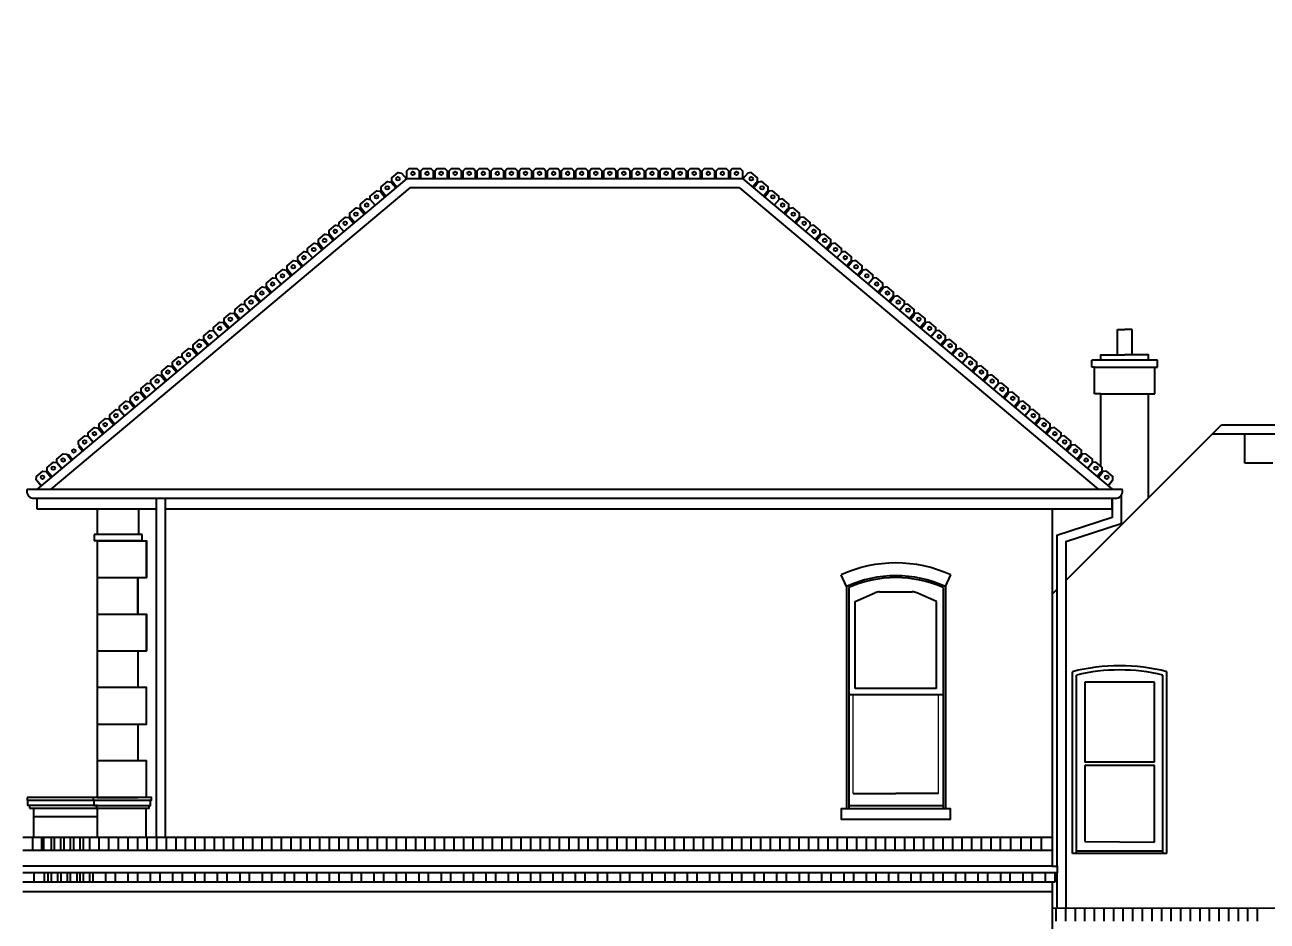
# Model space of a CAD drawing. Header units: millimetres. Extents: x -5841 to 140562, y 1006 to 102310.
# Drawn here: x 14828 to 24546, y 23266 to 30273 of the extents above; entities that cross this region are included whole.
import ezdxf

# ---------------------------------------------------------------- set-up
doc = ezdxf.new("R2010")
doc.units = ezdxf.units.MM
doc.header["$LTSCALE"] = 10
doc.layers.add('CONCEPT HOUSE', color=7, linetype='Continuous')
doc.layers.add('PDF17_0', color=7, linetype='Continuous')
doc.styles.add('1-20', font='romans.shx', dxfattribs={"width": 0.8, "height": 35})
doc.styles.get("Standard").update_dxf_attribs({"font": 'arial.ttf'})
doc.dimstyles.new('1-20', dxfattribs={"dimtxt": 35, "dimasz": 40, "dimexe": 40, "dimexo": 40, "dimgap": 40, "dimtad": 1, "dimdec": 0, "dimzin": 0, "dimdsep": 46, "dimtxsty": '1-20', "dimblk": 'OBLIQUE', "dimcen": 40, "dimdle": 40, "dimclrd": 251, "dimclre": 251, "dimclrt": 251, "dimadec": 0, "dimazin": 0, "dimtfac": 1, "dimtdec": 0, "dimtix": 1, "dimtmove": 1, "dimatfit": 3, "dimfxl": 1, "dimtolj": 1, "dimtzin": 0, "dimlwd": 25, "dimarcsym": 0})
doc.dimstyles.get("Standard").update_dxf_attribs({"dimtxt": 0.18, "dimasz": 0.18, "dimexe": 0.18, "dimexo": 0.0625, "dimgap": 0.09, "dimtad": 0, "dimtih": 1, "dimtoh": 1, "dimdec": 4, "dimzin": 0, "dimdsep": 46, "dimtxsty": 'Standard', "dimcen": 0.09, "dimadec": 0, "dimazin": 0, "dimtfac": 1, "dimtdec": 4, "dimtofl": 0, "dimtmove": 0, "dimatfit": 3, "dimfxl": 1, "dimtolj": 1, "dimtzin": 0, "dimarcsym": 0})

# ---------------------------------------------------------------- blocks, each defined once
blk = doc.blocks.new('*D')
at = {"color": 0}
for p, q in [((14813.8, 14384.4), (14813.8, 14508.2)), ((14813.8, 14508), (15071.8, 14508)), ((15073, 14508), (15331, 14508)), ((15331, 14384.4), (15331, 14508.2))]:
    blk.add_line(p, q, dxfattribs=at)
for points in [[(14813.8, 14508), (14814, 14508), (14814, 14508)], [(15331, 14508), (15330.8, 14508), (15330.8, 14508)]]:
    blk.add_solid(points, dxfattribs=at)
at = {"layer": 'CONCEPT HOUSE', "color": 0}
for p, q in [((62787.2, 65689.7), (62787.2, 58835.1)), ((63893.6, 65649.7), (62747.2, 65649.7)), ((62773.1, 65663.8), (62801.4, 65635.5)), ((62787.2, 62262.4), (62670.6, 62535.3)), ((62773.1, 58889.2), (62801.4, 58861)), ((63893.6, 58875.1), (62747.2, 58875.1)), ((11738.8, 15660), (12011.7, 15776.6)), ((14453.8, 15660), (9023.8, 15660)), ((9049.6, 15645.8), (9077.9, 15674.1)), ((9063.8, 15243.5), (9063.8, 15700)), ((14399.6, 15645.8), (14427.9, 15674.1)), ((14413.8, 15243.5), (14413.8, 15700)), ((7253.9, 14134.3), (6767.7, 14134.3)), ((6793.6, 14148.5), (6821.8, 14120.2)), ((6807.7, 14174.3), (6807.7, 8989.3)), ((6807.7, 11581.8), (6691.1, 11854.8)), ((18838.8, 9698.7), (19111.7, 9815.4)), ((15163.8, 9419.3), (15163.8, 9738.7)), ((22513.8, 9338.9), (22513.8, 9738.7)), ((15123.8, 9698.7), (22553.8, 9698.7)), ((15149.6, 9684.6), (15177.9, 9712.9)), ((22499.6, 9684.6), (22527.9, 9712.9)), ((6793.6, 9043.5), (6821.8, 9015.2)), ((7253.9, 9029.3), (6767.7, 9029.3)), ((9463.8, 7725.3), (9463.8, 6739)), ((22863.8, 7725.3), (22863.8, 6739)), ((16163.8, 6779), (16494.9, 6895.6)), ((9423.8, 6779), (22903.8, 6779)), ((9449.6, 6764.8), (9477.9, 6793.1)), ((22849.6, 6764.8), (22877.9, 6793.1))]:
    blk.add_line(p, q, dxfattribs=at)
at = {"color": 0, "insert": (15072.4, 14508), "char_height": 0.18, "attachment_point": 5}
blk.add_mtext('517.2008', dxfattribs=at)
at = {"layer": 'CONCEPT HOUSE', "color": 0, "char_height": 150, "attachment_point": 5, "rotation": 90}
for s, insert in [('6775', (62670.6, 62262.4)), ('5105', (6691.1, 11581.8))]:
    blk.add_mtext(s, dxfattribs=dict(at, insert=insert))
at = {"layer": 'CONCEPT HOUSE', "color": 0, "char_height": 150, "attachment_point": 5}
for s, insert in [('5350', (11738.8, 15776.6)), ('7350', (18838.8, 9815.4)), ('13400', (16163.8, 6895.6))]:
    blk.add_mtext(s, dxfattribs=dict(at, insert=insert))
blk = doc.blocks.new('_Oblique')
at = {"color": 0}
blk.add_line((-0.35, -0.35), (0.35, 0.35), dxfattribs=at)

msp = doc.modelspace()

# ---------------------------------------------------------------- linework, layer by layer
at = {"color": 140, "ltscale": 10, "transparency": 33554559}
for points in [[(17737.0104, 29004.48693), (17698.37765, 29050.39456), (17698.88979, 29076.96499), (17748.62305, 29118.81714), (17774.89036, 29114.78248), (17813.52311, 29068.87485)], [(17914.25709, 29068.87485), (17914.25709, 29128.87485), (17896.75709, 29148.87485), (17831.75709, 29148.87485), (17814.25709, 29128.87485), (17814.25709, 29068.87485)], [(17924.25709, 29068.87485), (17924.25709, 29113.87485), (17914.25709, 29113.87485), (17914.25709, 29068.87485)], [(18024.25709, 29068.87485), (18024.25709, 29128.87485), (18006.75709, 29148.87485), (17941.75709, 29148.87485), (17924.25709, 29128.87485), (17924.25709, 29068.87485)], [(18034.25709, 29068.87485), (18034.25709, 29113.87485), (18024.25709, 29113.87485), (18024.25709, 29068.87485)], [(18134.25709, 29068.87485), (18134.25709, 29128.87485), (18116.75709, 29148.87485), (18051.75709, 29148.87485), (18034.25709, 29128.87485), (18034.25709, 29068.87485)], [(18144.25709, 29068.87485), (18144.25709, 29113.87485), (18134.25709, 29113.87485), (18134.25709, 29068.87485)], [(18244.25709, 29068.87485), (18244.25709, 29128.87485), (18226.75709, 29148.87485), (18161.75709, 29148.87485), (18144.25709, 29128.87485), (18144.25709, 29068.87485)], [(18254.25709, 29068.87485), (18254.25709, 29113.87485), (18244.25709, 29113.87485), (18244.25709, 29068.87485)], [(18354.25709, 29068.87485), (18354.25709, 29128.87485), (18336.75709, 29148.87485), (18271.75709, 29148.87485), (18254.25709, 29128.87485), (18254.25709, 29068.87485)], [(18364.25709, 29068.87485), (18364.25709, 29113.87485), (18354.25709, 29113.87485), (18354.25709, 29068.87485)], [(18464.25709, 29068.87485), (18464.25709, 29128.87485), (18446.75709, 29148.87485), (18381.75709, 29148.87485), (18364.25709, 29128.87485), (18364.25709, 29068.87485)], [(18474.25709, 29068.87485), (18474.25709, 29113.87485), (18464.25709, 29113.87485), (18464.25709, 29068.87485)], [(18574.25709, 29068.87485), (18574.25709, 29128.87485), (18556.75709, 29148.87485), (18491.75709, 29148.87485), (18474.25709, 29128.87485), (18474.25709, 29068.87485)], [(18584.25709, 29068.87485), (18584.25709, 29113.87485), (18574.25709, 29113.87485), (18574.25709, 29068.87485)], [(18684.25709, 29068.87485), (18684.25709, 29128.87485), (18666.75709, 29148.87485), (18601.75709, 29148.87485), (18584.25709, 29128.87485), (18584.25709, 29068.87485)], [(18694.25709, 29068.87485), (18694.25709, 29113.87485), (18684.25709, 29113.87485), (18684.25709, 29068.87485)], [(18794.25709, 29068.87485), (18794.25709, 29128.87485), (18776.75709, 29148.87485), (18711.75709, 29148.87485), (18694.25709, 29128.87485), (18694.25709, 29068.87485)], [(18804.25709, 29068.87485), (18804.25709, 29113.87485), (18794.25709, 29113.87485), (18794.25709, 29068.87485)], [(18904.25709, 29068.87485), (18904.25709, 29128.87485), (18886.75709, 29148.87485), (18821.75709, 29148.87485), (18804.25709, 29128.87485), (18804.25709, 29068.87485)], [(18914.25709, 29068.87485), (18914.25709, 29113.87485), (18904.25709, 29113.87485), (18904.25709, 29068.87485)], [(19014.25709, 29068.87485), (19014.25709, 29128.87485), (18996.75709, 29148.87485), (18931.75709, 29148.87485), (18914.25709, 29128.87485), (18914.25709, 29068.87485)], [(19024.25709, 29068.87485), (19024.25709, 29113.87485), (19014.25709, 29113.87485), (19014.25709, 29068.87485)], [(19124.25709, 29068.87485), (19124.25709, 29128.87485), (19106.75709, 29148.87485), (19041.75709, 29148.87485), (19024.25709, 29128.87485), (19024.25709, 29068.87485)], [(19134.25709, 29068.87485), (19134.25709, 29113.87485), (19124.25709, 29113.87485), (19124.25709, 29068.87485)], [(19234.25709, 29068.87485), (19234.25709, 29128.87485), (19216.75709, 29148.87485), (19151.75709, 29148.87485), (19134.25709, 29128.87485), (19134.25709, 29068.87485)], [(19244.25709, 29068.87485), (19244.25709, 29113.87485), (19234.25709, 29113.87485), (19234.25709, 29068.87485)], [(19344.25709, 29068.87485), (19344.25709, 29128.87485), (19326.75709, 29148.87485), (19261.75709, 29148.87485), (19244.25709, 29128.87485), (19244.25709, 29068.87485)], [(19354.25709, 29068.87485), (19354.25709, 29113.87485), (19344.25709, 29113.87485), (19344.25709, 29068.87485)], [(19454.25709, 29068.87485), (19454.25709, 29128.87485), (19436.75709, 29148.87485), (19371.75709, 29148.87485), (19354.25709, 29128.87485), (19354.25709, 29068.87485)], [(19464.25709, 29068.87485), (19464.25709, 29113.87485), (19454.25709, 29113.87485), (19454.25709, 29068.87485)], [(19564.25709, 29068.87485), (19564.25709, 29128.87485), (19546.75709, 29148.87485), (19481.75709, 29148.87485), (19464.25709, 29128.87485), (19464.25709, 29068.87485)], [(19574.25709, 29068.87485), (19574.25709, 29113.87485), (19564.25709, 29113.87485), (19564.25709, 29068.87485)], [(19674.25709, 29068.87485), (19674.25709, 29128.87485), (19656.75709, 29148.87485), (19591.75709, 29148.87485), (19574.25709, 29128.87485), (19574.25709, 29068.87485)], [(19684.25709, 29068.87485), (19684.25709, 29113.87485), (19674.25709, 29113.87485), (19674.25709, 29068.87485)], [(19784.25709, 29068.87485), (19784.25709, 29128.87485), (19766.75709, 29148.87485), (19701.75709, 29148.87485), (19684.25709, 29128.87485), (19684.25709, 29068.87485)], [(19794.25709, 29068.87485), (19794.25709, 29113.87485), (19784.25709, 29113.87485), (19784.25709, 29068.87485)], [(19894.25709, 29068.87485), (19894.25709, 29128.87485), (19876.75709, 29148.87485), (19811.75709, 29148.87485), (19794.25709, 29128.87485), (19794.25709, 29068.87485)], [(19904.25709, 29068.87485), (19904.25709, 29113.87485), (19894.25709, 29113.87485), (19894.25709, 29068.87485)], [(20004.25709, 29068.87485), (20004.25709, 29128.87485), (19986.75709, 29148.87485), (19921.75709, 29148.87485), (19904.25709, 29128.87485), (19904.25709, 29068.87485)], [(20014.25709, 29068.87485), (20014.25709, 29113.87485), (20004.25709, 29113.87485), (20004.25709, 29068.87485)], [(20114.25709, 29068.87485), (20114.25709, 29128.87485), (20096.75709, 29148.87485), (20031.75709, 29148.87485), (20014.25709, 29128.87485), (20014.25709, 29068.87485)], [(20124.25709, 29068.87485), (20124.25709, 29113.87485), (20114.25709, 29113.87485), (20114.25709, 29068.87485)], [(20224.25709, 29068.87485), (20224.25709, 29128.87485), (20206.75709, 29148.87485), (20141.75709, 29148.87485), (20124.25709, 29128.87485), (20124.25709, 29068.87485)], [(20234.25709, 29068.87485), (20234.25709, 29113.87485), (20224.25709, 29113.87485), (20224.25709, 29068.87485)], [(20334.25709, 29068.87485), (20334.25709, 29128.87485), (20316.75709, 29148.87485), (20251.75709, 29148.87485), (20234.25709, 29128.87485), (20234.25709, 29068.87485)], [(20344.25709, 29068.87485), (20344.25709, 29113.87485), (20334.25709, 29113.87485), (20334.25709, 29068.87485)], [(20444.25709, 29068.87485), (20444.25709, 29128.87485), (20426.75709, 29148.87485), (20361.75709, 29148.87485), (20344.25709, 29128.87485), (20344.25709, 29068.87485)], [(20520.76981, 29004.48693), (20559.40256, 29050.39456), (20558.89042, 29076.96499), (20509.15715, 29118.81714), (20482.88984, 29114.78248), (20444.25709, 29068.87485)], [(17568.68242, 28862.83351), (17530.04967, 28908.74114), (17530.56181, 28935.31157), (17580.29508, 28977.16372), (17606.56238, 28973.12906), (17645.19514, 28927.22143)], [(17652.84641, 28933.66022), (17614.21366, 28979.56785), (17614.7258, 29006.13828), (17664.45906, 29047.99043), (17690.72637, 29043.95577), (17729.35912, 28998.04814)], [(17645.19514, 28927.22143), (17616.22057, 28961.65215), (17623.87184, 28968.09094), (17652.84641, 28933.66022)], [(17729.35912, 28998.04814), (17700.38456, 29032.47886), (17708.03583, 29038.91765), (17737.0104, 29004.48693)], [(20528.42108, 28998.04814), (20557.39565, 29032.47886), (20549.74437, 29038.91765), (20520.76981, 29004.48693)], [(20604.9338, 28933.66022), (20643.56655, 28979.56785), (20643.05441, 29006.13828), (20593.32114, 29047.99043), (20567.05383, 29043.95577), (20528.42108, 28998.04814)], [(20612.58507, 28927.22143), (20641.55963, 28961.65215), (20633.90836, 28968.09094), (20604.9338, 28933.66022)], [(20689.09779, 28862.83351), (20727.73054, 28908.74114), (20727.2184, 28935.31157), (20677.48513, 28977.16372), (20651.21782, 28973.12906), (20612.58507, 28927.22143)], [(17492.1697, 28798.44559), (17453.53695, 28844.35322), (17454.04909, 28870.92365), (17503.78236, 28912.7758), (17530.04967, 28908.74114), (17568.68242, 28862.83351)], [(20765.61051, 28798.44559), (20804.24326, 28844.35322), (20803.73112, 28870.92365), (20753.99785, 28912.7758), (20727.73054, 28908.74114), (20689.09779, 28862.83351)], [(17323.84172, 28656.79217), (17285.20897, 28702.6998), (17285.72111, 28729.27023), (17335.45438, 28771.12238), (17361.72169, 28767.08772), (17400.35444, 28721.18009)], [(17408.00571, 28727.61888), (17369.37296, 28773.52651), (17369.8851, 28800.09694), (17419.61837, 28841.94909), (17445.88568, 28837.91443), (17484.51843, 28792.0068)], [(17484.51843, 28792.0068), (17455.54386, 28826.43752), (17463.19514, 28832.87631), (17492.1697, 28798.44559)], [(20773.26178, 28792.0068), (20802.23634, 28826.43752), (20794.58507, 28832.87631), (20765.61051, 28798.44559)], [(20849.7745, 28727.61888), (20888.40725, 28773.52651), (20887.89511, 28800.09694), (20838.16184, 28841.94909), (20811.89453, 28837.91443), (20773.26178, 28792.0068)], [(20933.93849, 28656.79217), (20972.57124, 28702.6998), (20972.0591, 28729.27023), (20922.32583, 28771.12238), (20896.05852, 28767.08772), (20857.42577, 28721.18009)], [(17246.7908, 28593.04381), (17208.15805, 28638.95144), (17208.67019, 28665.52187), (17258.40346, 28707.37401), (17284.67076, 28703.33935), (17323.30352, 28657.43172)], [(17400.35444, 28721.18009), (17371.37988, 28755.61081), (17379.03115, 28762.0496), (17408.00571, 28727.61888)], [(20857.42577, 28721.18009), (20886.40033, 28755.61081), (20878.74906, 28762.0496), (20849.7745, 28727.61888)], [(21010.98941, 28593.04381), (21049.62216, 28638.95144), (21049.11002, 28665.52187), (20999.37675, 28707.37401), (20973.10944, 28703.33935), (20934.47669, 28657.43172)], [(17162.62681, 28522.2171), (17123.99406, 28568.12473), (17124.5062, 28594.69516), (17174.23947, 28636.5473), (17200.50678, 28632.51264), (17239.13953, 28586.60501)], [(17239.13953, 28586.60501), (17210.16496, 28621.03574), (17217.81623, 28627.47453), (17246.7908, 28593.04381)], [(21018.64068, 28586.60501), (21047.61524, 28621.03574), (21039.96397, 28627.47453), (21010.98941, 28593.04381)], [(21095.1534, 28522.2171), (21133.78615, 28568.12473), (21133.27401, 28594.69516), (21083.54074, 28636.5473), (21057.27343, 28632.51264), (21018.64068, 28586.60501)], [(17001.78073, 28387.20373), (16963.14798, 28433.11136), (16963.66012, 28459.68179), (17013.39339, 28501.53394), (17039.6607, 28497.49928), (17078.29345, 28451.59165)], [(17078.46282, 28451.39039), (17039.83007, 28497.29802), (17040.34221, 28523.86844), (17090.07548, 28565.72059), (17116.34279, 28561.68593), (17154.97554, 28515.7783)], [(17154.97554, 28515.7783), (17126.00097, 28550.20903), (17133.65225, 28556.64782), (17162.62681, 28522.2171)], [(21102.80467, 28515.7783), (21131.77923, 28550.20903), (21124.12796, 28556.64782), (21095.1534, 28522.2171)], [(21179.31739, 28451.39039), (21217.95014, 28497.29802), (21217.438, 28523.86844), (21167.70473, 28565.72059), (21141.43742, 28561.68593), (21102.80467, 28515.7783)], [(21255.99948, 28387.20373), (21294.63223, 28433.11136), (21294.12009, 28459.68179), (21244.38682, 28501.53394), (21218.11951, 28497.49928), (21179.48676, 28451.59165)], [(16917.61674, 28316.37702), (16878.98399, 28362.28465), (16879.49613, 28388.85508), (16929.2294, 28430.70723), (16955.49671, 28426.67257), (16994.12946, 28380.76494)], [(16994.12946, 28380.76494), (16965.1549, 28415.19566), (16972.80617, 28421.63445), (17001.78073, 28387.20373)], [(21263.65075, 28380.76494), (21292.62531, 28415.19566), (21284.97404, 28421.63445), (21255.99948, 28387.20373)], [(21340.16347, 28316.37702), (21378.79622, 28362.28465), (21378.28407, 28388.85508), (21328.55081, 28430.70723), (21302.2835, 28426.67257), (21263.65075, 28380.76494)], [(16756.39884, 28181.8055), (16717.76608, 28227.71313), (16718.27823, 28254.28356), (16768.01149, 28296.13571), (16794.2788, 28292.10105), (16832.91155, 28246.19342)], [(16833.45275, 28245.55031), (16794.82, 28291.45794), (16795.33214, 28318.02837), (16845.06541, 28359.88052), (16871.33272, 28355.84586), (16909.96547, 28309.93823)], [(16909.96547, 28309.93823), (16880.99091, 28344.36895), (16888.64218, 28350.80774), (16917.61674, 28316.37702)], [(21347.81474, 28309.93823), (21376.7893, 28344.36895), (21369.13803, 28350.80774), (21340.16347, 28316.37702)], [(21424.32746, 28245.55031), (21462.96021, 28291.45794), (21462.44806, 28318.02837), (21412.7148, 28359.88052), (21386.44749, 28355.84586), (21347.81474, 28309.93823)], [(21501.38137, 28181.8055), (21540.01412, 28227.71313), (21539.50198, 28254.28356), (21489.76871, 28296.13571), (21463.5014, 28292.10105), (21424.86865, 28246.19342)], [(16672.23485, 28110.97879), (16633.6021, 28156.88642), (16634.11424, 28183.45685), (16683.8475, 28225.309), (16710.11481, 28221.27434), (16748.74756, 28175.36671)], [(16748.74756, 28175.36671), (16719.773, 28209.79743), (16727.42427, 28216.23623), (16756.39884, 28181.8055)], [(21509.03264, 28175.36671), (21538.00721, 28209.79743), (21530.35593, 28216.23623), (21501.38137, 28181.8055)], [(21585.54536, 28110.97879), (21624.17811, 28156.88642), (21623.66597, 28183.45685), (21573.9327, 28225.309), (21547.66539, 28221.27434), (21509.03264, 28175.36671)], [(16510.6996, 27976.78437), (16472.06685, 28022.692), (16472.579, 28049.26243), (16522.31226, 28091.11458), (16548.57957, 28087.07992), (16587.21232, 28041.17229)], [(16588.07086, 28040.15208), (16549.43811, 28086.05971), (16549.95025, 28112.63014), (16599.68351, 28154.48229), (16625.95082, 28150.44763), (16664.58357, 28104.54)], [(16664.58357, 28104.54), (16635.60901, 28138.97072), (16643.26028, 28145.40952), (16672.23485, 28110.97879)], [(21593.19663, 28104.54), (21622.1712, 28138.97072), (21614.51992, 28145.40952), (21585.54536, 28110.97879)], [(21669.70935, 28040.15208), (21708.3421, 28086.05971), (21707.82996, 28112.63014), (21658.09669, 28154.48229), (21631.82938, 28150.44763), (21593.19663, 28104.54)], [(21747.0806, 27976.78437), (21785.71335, 28022.692), (21785.20121, 28049.26243), (21735.46795, 28091.11458), (21709.20064, 28087.07992), (21670.56788, 28041.17229)], [(16426.53561, 27905.95766), (16387.90286, 27951.86529), (16388.41501, 27978.43572), (16438.14827, 28020.28787), (16464.41558, 28016.25321), (16503.04833, 27970.34558)], [(16503.04833, 27970.34558), (16474.07377, 28004.7763), (16481.72504, 28011.21509), (16510.6996, 27976.78437)], [(21754.73187, 27970.34558), (21783.70644, 28004.7763), (21776.05517, 28011.21509), (21747.0806, 27976.78437)], [(21831.24459, 27905.95766), (21869.87734, 27951.86529), (21869.3652, 27978.43572), (21819.63193, 28020.28787), (21793.36463, 28016.25321), (21754.73187, 27970.34558)], [(16342.37163, 27835.13095), (16303.73887, 27881.03858), (16304.25102, 27907.60901), (16353.98428, 27949.46116), (16380.25159, 27945.4265), (16418.88434, 27899.51887)], [(16418.88434, 27899.51887), (16389.90978, 27933.94959), (16397.56105, 27940.38838), (16426.53561, 27905.95766)], [(21838.89586, 27899.51887), (21867.87043, 27933.94959), (21860.21916, 27940.38838), (21831.24459, 27905.95766)], [(21915.40858, 27835.13095), (21954.04133, 27881.03858), (21953.52919, 27907.60901), (21903.79592, 27949.46116), (21877.52861, 27945.4265), (21838.89586, 27899.51887)], [(16182.34336, 27699.14577), (16143.71061, 27745.0534), (16144.22275, 27771.62383), (16193.95602, 27813.47598), (16220.22333, 27809.44132), (16258.85608, 27763.53369)], [(16266.50735, 27769.97248), (16227.8746, 27815.88011), (16228.38674, 27842.45054), (16278.12001, 27884.30269), (16304.38732, 27880.26803), (16343.02007, 27834.3604)], [(16258.85608, 27763.53369), (16229.88151, 27797.96441), (16237.53278, 27804.40321), (16266.50735, 27769.97248)], [(21991.27286, 27769.97248), (22029.90561, 27815.88011), (22029.39347, 27842.45054), (21979.6602, 27884.30269), (21953.39289, 27880.26803), (21914.76014, 27834.3604)], [(21998.92413, 27763.53369), (22027.89869, 27797.96441), (22020.24742, 27804.40321), (21991.27286, 27769.97248)], [(22075.43685, 27699.14577), (22114.0696, 27745.0534), (22113.55746, 27771.62383), (22063.82419, 27813.47598), (22037.55688, 27809.44132), (21998.92413, 27763.53369)], [(16098.17937, 27628.31906), (16059.54662, 27674.22669), (16060.05876, 27700.79712), (16109.79203, 27742.64927), (16136.05934, 27738.61461), (16174.69209, 27692.70698)], [(16174.69209, 27692.70698), (16145.71752, 27727.1377), (16153.3688, 27733.5765), (16182.34336, 27699.14577)], [(22083.08812, 27692.70698), (22112.06268, 27727.1377), (22104.41141, 27733.5765), (22075.43685, 27699.14577)], [(22159.60084, 27628.31906), (22198.23359, 27674.22669), (22197.72145, 27700.79712), (22147.98818, 27742.64927), (22121.72087, 27738.61461), (22083.08812, 27692.70698)], [(15937.20889, 27493.45353), (15898.57614, 27539.36116), (15899.08828, 27565.93159), (15948.82155, 27607.78373), (15975.08885, 27603.74908), (16013.72161, 27557.84145)], [(16021.37288, 27564.28024), (15982.74013, 27610.18787), (15983.25227, 27636.7583), (16032.98553, 27678.61045), (16059.25284, 27674.57579), (16097.8856, 27628.66816)], [(16013.72161, 27557.84145), (15984.74704, 27592.27217), (15992.39831, 27598.71096), (16021.37288, 27564.28024)], [(22236.40733, 27564.28024), (22275.04008, 27610.18787), (22274.52794, 27636.7583), (22224.79467, 27678.61045), (22198.52736, 27674.57579), (22159.89461, 27628.66816)], [(22244.0586, 27557.84145), (22273.03316, 27592.27217), (22265.38189, 27598.71096), (22236.40733, 27564.28024)], [(22320.57132, 27493.45353), (22359.20407, 27539.36116), (22358.69193, 27565.93159), (22308.95866, 27607.78373), (22282.69135, 27603.74908), (22244.0586, 27557.84145)], [(15853.0449, 27422.62682), (15814.41215, 27468.53445), (15814.92429, 27495.10488), (15864.65756, 27536.95702), (15890.92486, 27532.92237), (15929.55762, 27487.01474)], [(15929.55762, 27487.01474), (15900.58305, 27521.44546), (15908.23432, 27527.88425), (15937.20889, 27493.45353)], [(22328.22259, 27487.01474), (22357.19715, 27521.44546), (22349.54588, 27527.88425), (22320.57132, 27493.45353)], [(22404.73531, 27422.62682), (22443.36806, 27468.53445), (22442.85592, 27495.10488), (22393.12265, 27536.95702), (22366.85534, 27532.92237), (22328.22259, 27487.01474)], [(15776.1373, 27358.70813), (15737.50455, 27404.61576), (15738.0167, 27431.18619), (15787.74996, 27473.03834), (15814.01727, 27469.00368), (15852.65002, 27423.09605)], [(22481.6429, 27358.70813), (22520.27565, 27404.61576), (22519.76351, 27431.18619), (22470.03024, 27473.03834), (22443.76294, 27469.00368), (22405.13018, 27423.09605)], [(15607.80933, 27217.05471), (15569.17657, 27262.96234), (15569.68872, 27289.53277), (15619.42198, 27331.38492), (15645.68929, 27327.35026), (15684.32204, 27281.44263)], [(15691.97331, 27287.88142), (15653.34056, 27333.78905), (15653.85271, 27360.35948), (15703.58597, 27402.21163), (15729.85328, 27398.17697), (15768.48603, 27352.26934)], [(15684.32204, 27281.44263), (15655.34748, 27315.87336), (15662.99875, 27322.31215), (15691.97331, 27287.88142)], [(15768.48603, 27352.26934), (15739.51147, 27386.70007), (15747.16274, 27393.13886), (15776.1373, 27358.70813)], [(22489.29417, 27352.26934), (22518.26874, 27386.70007), (22510.61747, 27393.13886), (22481.6429, 27358.70813)], [(22565.80689, 27287.88142), (22604.43964, 27333.78905), (22603.9275, 27360.35948), (22554.19423, 27402.21163), (22527.92693, 27398.17697), (22489.29417, 27352.26934)], [(22573.45816, 27281.44263), (22602.43273, 27315.87336), (22594.78146, 27322.31215), (22565.80689, 27287.88142)], [(22649.97088, 27217.05471), (22688.60363, 27262.96234), (22688.09149, 27289.53277), (22638.35822, 27331.38492), (22612.09091, 27327.35026), (22573.45816, 27281.44263)], [(15531.10394, 27152.89575), (15492.47118, 27198.80338), (15492.98333, 27225.37381), (15542.71659, 27267.22596), (15568.9839, 27263.1913), (15607.61665, 27217.28367)], [(22726.67627, 27152.89575), (22765.30902, 27198.80338), (22764.79688, 27225.37381), (22715.06361, 27267.22596), (22688.7963, 27263.1913), (22650.16355, 27217.28367)], [(15362.77596, 27011.24233), (15324.14321, 27057.14996), (15324.65535, 27083.72039), (15374.38861, 27125.57254), (15400.65592, 27121.53788), (15439.28867, 27075.63025)], [(15446.93995, 27082.06904), (15408.30719, 27127.97667), (15408.81934, 27154.5471), (15458.5526, 27196.39925), (15484.81991, 27192.36459), (15523.45266, 27146.45696)], [(15439.28867, 27075.63025), (15410.31411, 27110.06097), (15417.96538, 27116.49976), (15446.93995, 27082.06904)], [(15523.45266, 27146.45696), (15494.4781, 27180.88768), (15502.12937, 27187.32647), (15531.10394, 27152.89575)], [(22734.32754, 27146.45696), (22763.30211, 27180.88768), (22755.65083, 27187.32647), (22726.67627, 27152.89575)], [(22810.84026, 27082.06904), (22849.47301, 27127.97667), (22848.96087, 27154.5471), (22799.2276, 27196.39925), (22772.96029, 27192.36459), (22734.32754, 27146.45696)], [(22818.49153, 27075.63025), (22847.4661, 27110.06097), (22839.81482, 27116.49976), (22810.84026, 27082.06904)], [(22895.00425, 27011.24233), (22933.637, 27057.14996), (22933.12486, 27083.72039), (22883.39159, 27125.57254), (22857.12428, 27121.53788), (22818.49153, 27075.63025)], [(15285.96946, 26947.20351), (15247.33671, 26993.11114), (15247.84886, 27019.68157), (15297.58212, 27061.53371), (15323.84943, 27057.49905), (15362.48218, 27011.59142)], [(22971.81074, 26947.20351), (23010.44349, 26993.11114), (23009.93135, 27019.68157), (22960.19808, 27061.53371), (22933.93078, 27057.49905), (22895.29802, 27011.59142)], [(15117.64149, 26805.55009), (15079.00873, 26851.45772), (15079.52088, 26878.02815), (15129.25414, 26919.88029), (15155.52145, 26915.84563), (15194.1542, 26869.938)], [(15278.31819, 26940.76471), (15249.34363, 26975.19544), (15256.9949, 26981.63423), (15285.96946, 26947.20351)], [(22979.46201, 26940.76471), (23008.43658, 26975.19544), (23000.78531, 26981.63423), (22971.81074, 26947.20351)], [(23055.97473, 26876.3768), (23094.60748, 26922.28443), (23094.09534, 26948.85486), (23044.36207, 26990.707), (23018.09477, 26986.67234), (22979.46201, 26940.76471)], [(23140.13872, 26805.55009), (23178.77147, 26851.45772), (23178.25933, 26878.02815), (23128.52606, 26919.88029), (23102.25875, 26915.84563), (23063.626, 26869.938)], [(15040.83499, 26741.51126), (15002.20224, 26787.41889), (15002.71438, 26813.98932), (15052.44765, 26855.84147), (15078.71496, 26851.80681), (15117.34771, 26805.89918)], [(15194.1542, 26869.938), (15165.17964, 26904.36873), (15172.83091, 26910.80752), (15201.80547, 26876.3768)], [(23063.626, 26869.938), (23092.60057, 26904.36873), (23084.9493, 26910.80752), (23055.97473, 26876.3768)], [(23216.94521, 26741.51126), (23255.57796, 26787.41889), (23255.06582, 26813.98932), (23205.33256, 26855.84147), (23179.06525, 26851.80681), (23140.4325, 26805.89918)], [(14956.671, 26670.68455), (14918.03825, 26716.59218), (14918.55039, 26743.16261), (14968.28366, 26785.01476), (14994.55097, 26780.9801), (15033.18372, 26735.07247)], [(15033.18372, 26735.07247), (15004.20916, 26769.50319), (15011.86043, 26775.94198), (15040.83499, 26741.51126)], [(23224.59649, 26735.07247), (23253.57105, 26769.50319), (23245.91978, 26775.94198), (23216.94521, 26741.51126)], [(23301.1092, 26670.68455), (23339.74195, 26716.59218), (23339.22981, 26743.16261), (23289.49655, 26785.01476), (23263.22924, 26780.9801), (23224.59649, 26735.07247)], [(14927.69644, 26705.11527), (14927.69644, 26705.11527), (14956.671, 26670.68455)], [(14949.01973, 26664.24576), (14948.81776, 26664.48576)], [(14948.81776, 26664.48576), (14949.01973, 26664.24576)], [(23330.08377, 26705.11527), (23330.08377, 26705.11527), (23301.1092, 26670.68455)], [(23308.76047, 26664.24576), (23308.96244, 26664.48576)], [(23308.96244, 26664.48576), (23308.76047, 26664.24576)]]:
    msp.add_lwpolyline(points, dxfattribs=at)
for centre in [(17746.93607, 29070.34648), (17864.25709, 29112.87485), (17974.25709, 29112.87485), (18084.25709, 29112.87485), (18194.25709, 29112.87485), (18304.25709, 29112.87485), (18414.25709, 29112.87485), (18524.25709, 29112.87485), (18634.25709, 29112.87485), (18744.25709, 29112.87485), (18854.25709, 29112.87485), (18964.25709, 29112.87485), (19074.25709, 29112.87485), (19184.25709, 29112.87485), (19294.25709, 29112.87485), (19404.25709, 29112.87485), (19514.25709, 29112.87485), (19624.25709, 29112.87485), (19734.25709, 29112.87485), (19844.25709, 29112.87485), (19954.25709, 29112.87485), (20064.25709, 29112.87485), (20174.25709, 29112.87485), (20284.25709, 29112.87485), (20394.25709, 29112.87485), (20510.84414, 29070.34648), (17662.77208, 28999.51977), (20595.00812, 28999.51977), (17502.09537, 28864.30515), (17578.60809, 28928.69306), (20679.17211, 28928.69306), (20755.68483, 28864.30515), (17417.93139, 28793.47844), (20839.84882, 28793.47844), (17256.71647, 28658.90336), (17333.7674, 28722.65173), (20924.01281, 28722.65173), (21001.06373, 28658.90336), (17172.55248, 28588.07665), (21085.22772, 28588.07665), (17088.38849, 28517.24994), (21169.39171, 28517.24994), (16927.54242, 28382.23658), (17011.70641, 28453.06329), (21246.0738, 28453.06329), (21330.23779, 28382.23658), (16843.37843, 28311.40987), (21414.40178, 28311.40987), (16682.16052, 28176.83835), (16766.32451, 28247.66506), (21491.4557, 28247.66506), (21575.61969, 28176.83835), (16597.99653, 28106.01164), (21659.78368, 28106.01164), (16520.62528, 28042.64392), (21737.15493, 28042.64392), (16352.2973, 27900.9905), (16436.46129, 27971.81721), (21821.31892, 27971.81721), (21905.48291, 27900.9905), (16276.43302, 27835.83204), (21981.34718, 27835.83204), (16108.10504, 27694.17862), (16192.26903, 27765.00533), (22065.51117, 27765.00533), (22149.67516, 27694.17862), (16031.29855, 27630.13979), (22226.48165, 27630.13979), (15862.97057, 27488.48637), (15947.13456, 27559.31308), (22310.64564, 27559.31308), (22394.80963, 27488.48637), (15786.06298, 27424.56769), (22471.71723, 27424.56769), (15701.89899, 27353.74098), (22555.88122, 27353.74098), (15541.02961, 27218.7553), (15617.735, 27282.91427), (22640.04521, 27282.91427), (22716.7506, 27218.7553), (15456.86562, 27147.92859), (22800.91459, 27147.92859), (15295.89514, 27013.06306), (15372.70163, 27077.10188), (22885.07858, 27077.10188), (22961.88507, 27013.06306), (15211.73115, 26942.23635), (23046.04906, 26942.23635), (15050.76067, 26807.37082), (15127.56716, 26871.40964), (23130.21305, 26871.40964), (23207.01954, 26807.37082), (14966.59668, 26736.54411), (23291.18353, 26736.54411)]:
    msp.add_circle(centre, 14, dxfattribs=at)
at = {"layer": 'CONCEPT HOUSE', "color": 140, "ltscale": 10}
for p, q in [((20443.52311, 29068.87485), (17814.25709, 29068.87485)), ((20418.0452, 28998.87485), (17839.73501, 28998.87485)), ((22971.34943, 25929.20913), (24187.70825, 27145.56795)), ((24187.70825, 27145.56795), (28063.34916, 27145.56795)), ((24117.70825, 27075.56795), (28133.34916, 27075.56795)), ((24371.15639, 26847.57847), (24371.15639, 27075.56795)), ((24589.68544, 26847.57847), (24371.15639, 26847.57847)), ((14845.57536, 26643.48887), (23412.20485, 26643.48887)), ((14887.91307, 26573.48887), (23369.86713, 26573.48887)), ((15855.42629, 26573.48887), (15855.42629, 23919.85033)), ((15925.42629, 26573.48887), (15925.42629, 23919.85033)), ((15855.42629, 26487.66024), (14923.79464, 26487.66024)), ((23333.98557, 26487.66024), (15925.42629, 26487.66024)), ((22863.78969, 26487.66024), (22863.78969, 23694.85033)), ((15370.97438, 26289.78378), (15370.97438, 26239.78378)), ((15393.99051, 26239.78378), (15393.99051, 24231.71188)), ((21254.24399, 25881.79499), (21212.4258, 25972.63132)), ((22028.92493, 25881.79499), (22070.74312, 25972.63132)), ((21254.24399, 25881.79499), (21254.24399, 24144.39064)), ((21272.95568, 25873.78355), (21272.95568, 24144.39064)), ((22010.21324, 25873.78355), (22010.21324, 24144.39064)), ((22028.92493, 25881.79499), (22028.92493, 24144.39064)), ((22863.78969, 25821.6494), (22901.34943, 25859.20913)), ((21322.85353, 25764.42292), (21478.06605, 25832.87243)), ((21514.38185, 25840.52461), (21768.78707, 25840.52461)), ((21960.31539, 25764.42292), (21805.10287, 25832.87243)), ((23022.5914, 23793.8174), (23022.5914, 25216.52569)), ((23054.5914, 23793.8174), (23054.5914, 25190.46995)), ((23729.81047, 23793.8174), (23729.81047, 25190.46995)), ((23761.81047, 23793.8174), (23761.81047, 25216.52569)), ((21960.31539, 25086.14074), (21322.85353, 25086.14074)), ((23664.81047, 25135.26654), (23119.5914, 25135.26654)), ((22010.21324, 25036.14074), (21272.95568, 25036.14074)), ((23664.81047, 24508.29221), (23119.5914, 24508.29221)), ((23664.81047, 24482.29221), (23119.5914, 24482.29221)), ((21306.9783, 24262.89803), (21641.58446, 24262.89803)), ((21976.19062, 24262.89803), (21641.58446, 24262.89803)), ((15393.99051, 24150.62787), (15393.99051, 23919.85033)), ((22010.21324, 24167.32425), (21272.95568, 24167.32425)), ((22863.78969, 23919.85033), (14813.78969, 23919.85033)), ((22863.78969, 23819.85035), (14813.78969, 23819.85035)), ((23729.81047, 23813.8174), (23054.5914, 23813.8174)), ((23761.81047, 23793.8174), (23022.5914, 23793.8174)), ((22863.78969, 23694.85033), (14813.78969, 23694.85033)), ((22863.78969, 23644.85033), (14813.78969, 23644.85033)), ((22863.78969, 23694.85033), (22903.78969, 23694.85033)), ((22903.78969, 23644.85033), (22863.78969, 23644.85033)), ((22883.78969, 23644.85033), (22883.78969, 23569.85033)), ((22903.78969, 23694.85033), (22903.78969, 23644.85033)), ((22863.78969, 23569.85033), (14813.78969, 23569.85033)), ((22863.78969, 23569.85033), (22863.78969, 20264.83296)), ((22883.78969, 23569.85033), (22863.78969, 23569.85033)), ((22863.78969, 23494.85033), (14813.78969, 23494.85033)), ((22863.78969, 23369.23517), (25323.66226, 23366.27014))]:
    msp.add_line(p, q, dxfattribs=at)
at = {"layer": 'CONCEPT HOUSE', "color": 140, "ltscale": 10, "transparency": 33554559}
for p, q in [((23374.17325, 27692.69714), (23374.17325, 27892.69714)), ((23374.17325, 27892.69714), (23431.60731, 27892.69714)), ((23489.04136, 27892.69714), (23431.60731, 27892.69714)), ((23489.04136, 27692.69714), (23489.04136, 27892.69714)), ((23688.89149, 27652.69714), (23174.32313, 27652.69714)), ((23174.32313, 27598.14001), (23174.32313, 27652.69714)), ((23194.5907, 27598.14001), (23174.32313, 27598.14001)), ((23194.5907, 27598.14001), (23688.89149, 27598.14001)), ((23194.5907, 27389.79035), (23194.5907, 27598.14001)), ((23667.56206, 27389.79035), (23667.56206, 27598.14001)), ((23688.89149, 27598.14001), (23688.89149, 27652.69714)), ((23244.5907, 27389.79035), (23194.5907, 27389.79035)), ((23244.5907, 27389.79035), (23667.56206, 27389.79035)), ((23244.5907, 26822.80448), (23244.5907, 27389.79035)), ((23617.56206, 26575.42177), (23617.56206, 27389.79035)), ((15718.8639, 26289.78378), (15718.8639, 26487.66024)), ((15744.99606, 26289.78378), (15370.97438, 26289.78378)), ((15744.99606, 26239.78378), (15370.97438, 26239.78378)), ((15744.99606, 26239.78378), (15744.99606, 26289.78378)), ((15393.99051, 24231.71188), (14845.9314, 24231.71188)), ((14845.9314, 24231.71188), (14845.9314, 24213.00018)), ((14845.9314, 24213.00018), (15811.88499, 24213.00018)), ((14864.64309, 24150.62787), (15393.99051, 24150.62787)), ((14895.82925, 24150.62787), (14895.82925, 23919.85033)), ((14890.78969, 23819.9068), (14890.78969, 23919.85033)), ((14960.78969, 23819.9068), (14960.78969, 23919.85033)), ((14960.78969, 23819.9068), (14960.78969, 23919.85033)), ((14975.78969, 23819.9068), (14975.78969, 23919.85033)), ((15035.78969, 23819.9068), (15035.78969, 23919.85033)), ((15035.78969, 23819.9068), (15035.78969, 23919.85033)), ((15060.78969, 23819.9068), (15060.78969, 23919.85033)), ((15110.78969, 23819.9068), (15110.78969, 23919.85033)), ((15110.78969, 23819.9068), (15110.78969, 23919.85033)), ((15135.78969, 23819.9068), (15135.78969, 23919.85033)), ((15135.78969, 23819.9068), (15135.78969, 23919.85033)), ((15185.78969, 23819.9068), (15185.78969, 23919.85033)), ((15210.78969, 23819.9068), (15210.78969, 23919.85033)), ((15210.78969, 23819.9068), (15210.78969, 23919.85033)), ((15260.78969, 23819.9068), (15260.78969, 23919.85033)), ((15285.78969, 23819.9068), (15285.78969, 23919.85033)), ((15285.78969, 23819.9068), (15285.78969, 23919.85033)), ((15335.78969, 23819.9068), (15335.78969, 23919.85033)), ((15410.78969, 23819.9068), (15410.78969, 23919.85033)), ((15485.78969, 23819.9068), (15485.78969, 23919.85033)), ((15560.78969, 23819.9068), (15560.78969, 23919.85033)), ((15635.78969, 23819.9068), (15635.78969, 23919.85033)), ((15710.78969, 23819.9068), (15710.78969, 23919.85033)), ((15785.78969, 23819.9068), (15785.78969, 23919.85033)), ((15860.78969, 23819.9068), (15860.78969, 23919.85033)), ((15935.78969, 23819.9068), (15935.78969, 23919.85033)), ((16010.78969, 23819.9068), (16010.78969, 23919.85033)), ((16085.78969, 23819.9068), (16085.78969, 23919.85033)), ((16160.78969, 23819.9068), (16160.78969, 23919.85033)), ((16235.78969, 23819.9068), (16235.78969, 23919.85033)), ((16310.78969, 23819.9068), (16310.78969, 23919.85033)), ((16385.78969, 23819.9068), (16385.78969, 23919.85033)), ((16460.78969, 23819.9068), (16460.78969, 23919.85033)), ((16535.78969, 23819.9068), (16535.78969, 23919.85033)), ((16610.78969, 23819.9068), (16610.78969, 23919.85033)), ((16685.78969, 23819.9068), (16685.78969, 23919.85033)), ((16760.78969, 23819.9068), (16760.78969, 23919.85033)), ((16835.78969, 23819.9068), (16835.78969, 23919.85033)), ((16910.78969, 23819.9068), (16910.78969, 23919.85033)), ((16985.78969, 23819.9068), (16985.78969, 23919.85033)), ((17060.78969, 23819.9068), (17060.78969, 23919.85033)), ((17135.78969, 23819.9068), (17135.78969, 23919.85033)), ((17210.78969, 23819.9068), (17210.78969, 23919.85033)), ((17285.78969, 23819.9068), (17285.78969, 23919.85033)), ((17360.78969, 23819.9068), (17360.78969, 23919.85033)), ((17435.78969, 23819.9068), (17435.78969, 23919.85033)), ((17510.78969, 23819.9068), (17510.78969, 23919.85033)), ((17585.78969, 23819.9068), (17585.78969, 23919.85033)), ((17660.78969, 23819.9068), (17660.78969, 23919.85033)), ((17735.78969, 23819.9068), (17735.78969, 23919.85033)), ((17810.78969, 23819.9068), (17810.78969, 23919.85033)), ((17885.78969, 23819.9068), (17885.78969, 23919.85033)), ((17960.78969, 23819.9068), (17960.78969, 23919.85033)), ((18035.78969, 23819.9068), (18035.78969, 23919.85033)), ((18110.78969, 23819.9068), (18110.78969, 23919.85033)), ((18185.78969, 23819.9068), (18185.78969, 23919.85033)), ((18260.78969, 23819.9068), (18260.78969, 23919.85033)), ((18335.78969, 23819.9068), (18335.78969, 23919.85033)), ((18410.78969, 23819.9068), (18410.78969, 23919.85033)), ((18485.78969, 23819.9068), (18485.78969, 23919.85033)), ((18560.78969, 23819.9068), (18560.78969, 23919.85033)), ((18635.78969, 23819.9068), (18635.78969, 23919.85033)), ((18710.78969, 23819.9068), (18710.78969, 23919.85033)), ((18785.78969, 23819.9068), (18785.78969, 23919.85033)), ((18860.78969, 23819.9068), (18860.78969, 23919.85033)), ((18935.78969, 23819.9068), (18935.78969, 23919.85033)), ((19010.78969, 23819.9068), (19010.78969, 23919.85033)), ((19085.78969, 23819.9068), (19085.78969, 23919.85033)), ((19160.78969, 23819.9068), (19160.78969, 23919.85033)), ((19235.78969, 23819.9068), (19235.78969, 23919.85033)), ((19310.78969, 23819.9068), (19310.78969, 23919.85033)), ((19385.78969, 23819.9068), (19385.78969, 23919.85033)), ((19460.78969, 23819.9068), (19460.78969, 23919.85033)), ((19535.78969, 23819.9068), (19535.78969, 23919.85033)), ((19610.78969, 23819.9068), (19610.78969, 23919.85033)), ((19685.78969, 23819.9068), (19685.78969, 23919.85033)), ((19760.78969, 23819.9068), (19760.78969, 23919.85033)), ((19835.78969, 23819.9068), (19835.78969, 23919.85033)), ((19910.78969, 23819.9068), (19910.78969, 23919.85033)), ((19985.78969, 23819.9068), (19985.78969, 23919.85033)), ((20060.78969, 23819.9068), (20060.78969, 23919.85033)), ((20135.78969, 23819.9068), (20135.78969, 23919.85033)), ((20210.78969, 23819.9068), (20210.78969, 23919.85033)), ((20285.78969, 23819.9068), (20285.78969, 23919.85033)), ((20360.78969, 23819.9068), (20360.78969, 23919.85033)), ((20435.78969, 23819.9068), (20435.78969, 23919.85033)), ((20510.78969, 23819.9068), (20510.78969, 23919.85033)), ((20585.78969, 23819.9068), (20585.78969, 23919.85033)), ((20660.78969, 23819.9068), (20660.78969, 23919.85033)), ((20735.78969, 23819.9068), (20735.78969, 23919.85033)), ((20810.78969, 23819.9068), (20810.78969, 23919.85033)), ((20885.78969, 23819.9068), (20885.78969, 23919.85033)), ((20960.78969, 23819.9068), (20960.78969, 23919.85033)), ((21035.78969, 23819.9068), (21035.78969, 23919.85033)), ((21110.78969, 23819.9068), (21110.78969, 23919.85033)), ((21185.78969, 23819.9068), (21185.78969, 23919.85033)), ((21260.78969, 23819.9068), (21260.78969, 23919.85033)), ((21335.78969, 23819.9068), (21335.78969, 23919.85033)), ((21410.78969, 23819.9068), (21410.78969, 23919.85033)), ((21485.78969, 23819.9068), (21485.78969, 23919.85033)), ((21560.78969, 23819.9068), (21560.78969, 23919.85033)), ((21635.78969, 23819.9068), (21635.78969, 23919.85033)), ((21710.78969, 23819.9068), (21710.78969, 23919.85033)), ((21785.78969, 23819.9068), (21785.78969, 23919.85033)), ((21860.78969, 23819.9068), (21860.78969, 23919.85033)), ((21935.78969, 23819.9068), (21935.78969, 23919.85033)), ((22010.78969, 23819.9068), (22010.78969, 23919.85033)), ((22085.78969, 23819.9068), (22085.78969, 23919.85033)), ((22160.78969, 23819.9068), (22160.78969, 23919.85033)), ((22235.78969, 23819.9068), (22235.78969, 23919.85033)), ((22310.78969, 23819.9068), (22310.78969, 23919.85033)), ((22385.78969, 23819.9068), (22385.78969, 23919.85033)), ((22460.78969, 23819.9068), (22460.78969, 23919.85033)), ((22540.78969, 23819.9068), (22540.78969, 23919.85033)), ((22620.78969, 23819.9068), (22620.78969, 23919.85033)), ((22700.78969, 23819.9068), (22700.78969, 23919.85033)), ((22780.78969, 23819.9068), (22780.78969, 23919.85033)), ((14898.78969, 23644.85033), (14898.78969, 23569.85033)), ((14978.78969, 23644.85033), (14978.78969, 23569.85033)), ((15008.78969, 23644.85033), (15008.78969, 23569.85033)), ((15033.78969, 23644.85033), (15033.78969, 23569.85033)), ((15083.78969, 23644.85033), (15083.78969, 23569.85033)), ((15108.78969, 23644.85033), (15108.78969, 23569.85033)), ((15108.78969, 23644.85033), (15108.78969, 23569.85033)), ((15158.78969, 23644.85033), (15158.78969, 23569.85033)), ((15158.78969, 23644.85033), (15158.78969, 23569.85033)), ((15183.78969, 23644.85033), (15183.78969, 23569.85033)), ((15233.78969, 23644.85033), (15233.78969, 23569.85033)), ((15258.78969, 23644.85033), (15258.78969, 23569.85033)), ((15283.78969, 23644.85033), (15283.78969, 23569.85033)), ((15333.78969, 23644.85033), (15333.78969, 23569.85033)), ((15333.78969, 23644.85033), (15333.78969, 23569.85033)), ((15358.78969, 23644.85033), (15358.78969, 23569.85033)), ((15458.78969, 23644.85033), (15458.78969, 23569.85033)), ((15533.78969, 23644.85033), (15533.78969, 23569.85033)), ((15633.78969, 23644.85033), (15633.78969, 23569.85033)), ((15708.78969, 23644.85033), (15708.78969, 23569.85033)), ((15808.78969, 23644.85033), (15808.78969, 23569.85033)), ((15883.78969, 23644.85033), (15883.78969, 23569.85033)), ((15983.78969, 23644.85033), (15983.78969, 23569.85033)), ((16058.78969, 23644.85033), (16058.78969, 23569.85033)), ((16158.78969, 23644.85033), (16158.78969, 23569.85033)), ((16233.78969, 23644.85033), (16233.78969, 23569.85033)), ((16333.78969, 23644.85033), (16333.78969, 23569.85033)), ((16408.78969, 23644.85033), (16408.78969, 23569.85033)), ((16508.78969, 23644.85033), (16508.78969, 23569.85033)), ((16583.78969, 23644.85033), (16583.78969, 23569.85033)), ((16683.78969, 23644.85033), (16683.78969, 23569.85033)), ((16758.78969, 23644.85033), (16758.78969, 23569.85033)), ((16858.78969, 23644.85033), (16858.78969, 23569.85033)), ((16933.78969, 23644.85033), (16933.78969, 23569.85033)), ((17033.78969, 23644.85033), (17033.78969, 23569.85033)), ((17108.78969, 23644.85033), (17108.78969, 23569.85033)), ((17208.78969, 23644.85033), (17208.78969, 23569.85033)), ((17283.78969, 23644.85033), (17283.78969, 23569.85033)), ((17383.78969, 23644.85033), (17383.78969, 23569.85033)), ((17458.78969, 23644.85033), (17458.78969, 23569.85033)), ((17558.78969, 23644.85033), (17558.78969, 23569.85033)), ((17633.78969, 23644.85033), (17633.78969, 23569.85033)), ((17733.78969, 23644.85033), (17733.78969, 23569.85033)), ((17808.78969, 23644.85033), (17808.78969, 23569.85033)), ((17908.78969, 23644.85033), (17908.78969, 23569.85033)), ((17983.78969, 23644.85033), (17983.78969, 23569.85033)), ((18083.78969, 23644.85033), (18083.78969, 23569.85033)), ((18158.78969, 23644.85033), (18158.78969, 23569.85033)), ((18258.78969, 23644.85033), (18258.78969, 23569.85033)), ((18333.78969, 23644.85033), (18333.78969, 23569.85033)), ((18433.78969, 23644.85033), (18433.78969, 23569.85033)), ((18508.78969, 23644.85033), (18508.78969, 23569.85033)), ((18608.78969, 23644.85033), (18608.78969, 23569.85033)), ((18683.78969, 23644.85033), (18683.78969, 23569.85033)), ((18783.78969, 23644.85033), (18783.78969, 23569.85033)), ((18858.78969, 23644.85033), (18858.78969, 23569.85033)), ((18958.78969, 23644.85033), (18958.78969, 23569.85033)), ((19033.78969, 23644.85033), (19033.78969, 23569.85033)), ((19133.78969, 23644.85033), (19133.78969, 23569.85033)), ((19208.78969, 23644.85033), (19208.78969, 23569.85033)), ((19308.78969, 23644.85033), (19308.78969, 23569.85033)), ((19383.78969, 23644.85033), (19383.78969, 23569.85033)), ((19483.78969, 23644.85033), (19483.78969, 23569.85033)), ((19558.78969, 23644.85033), (19558.78969, 23569.85033)), ((19658.78969, 23644.85033), (19658.78969, 23569.85033)), ((19733.78969, 23644.85033), (19733.78969, 23569.85033)), ((19833.78969, 23644.85033), (19833.78969, 23569.85033)), ((19908.78969, 23644.85033), (19908.78969, 23569.85033)), ((20008.78969, 23644.85033), (20008.78969, 23569.85033)), ((20083.78969, 23644.85033), (20083.78969, 23569.85033)), ((20183.78969, 23644.85033), (20183.78969, 23569.85033)), ((20258.78969, 23644.85033), (20258.78969, 23569.85033)), ((20358.78969, 23644.85033), (20358.78969, 23569.85033)), ((20433.78969, 23644.85033), (20433.78969, 23569.85033)), ((20533.78969, 23644.85033), (20533.78969, 23569.85033)), ((20608.78969, 23644.85033), (20608.78969, 23569.85033)), ((20708.78969, 23644.85033), (20708.78969, 23569.85033)), ((20783.78969, 23644.85033), (20783.78969, 23569.85033)), ((20883.78969, 23644.85033), (20883.78969, 23569.85033)), ((20958.78969, 23644.85033), (20958.78969, 23569.85033)), ((21058.78969, 23644.85033), (21058.78969, 23569.85033)), ((21133.78969, 23644.85033), (21133.78969, 23569.85033)), ((21233.78969, 23644.85033), (21233.78969, 23569.85033)), ((21308.78969, 23644.85033), (21308.78969, 23569.85033)), ((21408.78969, 23644.85033), (21408.78969, 23569.85033)), ((21483.78969, 23644.85033), (21483.78969, 23569.85033)), ((21583.78969, 23644.85033), (21583.78969, 23569.85033)), ((21658.78969, 23644.85033), (21658.78969, 23569.85033)), ((21758.78969, 23644.85033), (21758.78969, 23569.85033)), ((21833.78969, 23644.85033), (21833.78969, 23569.85033)), ((21933.78969, 23644.85033), (21933.78969, 23569.85033)), ((22008.78969, 23644.85033), (22008.78969, 23569.85033)), ((22108.78969, 23644.85033), (22108.78969, 23569.85033)), ((22183.78969, 23644.85033), (22183.78969, 23569.85033)), ((22283.78969, 23644.85033), (22283.78969, 23569.85033)), ((22358.78969, 23644.85033), (22358.78969, 23569.85033)), ((22458.78969, 23644.85033), (22458.78969, 23569.85033)), ((22533.78969, 23644.85033), (22533.78969, 23569.85033)), ((22633.78969, 23644.85033), (22633.78969, 23569.85033)), ((22708.78969, 23644.85033), (22708.78969, 23569.85033)), ((22808.78969, 23644.85033), (22808.78969, 23569.85033)), ((22895.66226, 23266.32662), (22895.66226, 23366.27014)), ((22970.66226, 23266.32662), (22970.66226, 23366.27014)), ((23045.66226, 23266.32662), (23045.66226, 23366.27014)), ((23120.66226, 23266.32662), (23120.66226, 23366.27014)), ((23195.66226, 23266.32662), (23195.66226, 23366.27014)), ((23270.66226, 23266.32662), (23270.66226, 23366.27014)), ((23345.66226, 23266.32662), (23345.66226, 23366.27014)), ((23420.66226, 23266.32662), (23420.66226, 23366.27014)), ((23495.66226, 23266.32662), (23495.66226, 23366.27014)), ((23570.66226, 23266.32662), (23570.66226, 23366.27014)), ((23645.66226, 23266.32662), (23645.66226, 23366.27014)), ((23720.66226, 23266.32662), (23720.66226, 23366.27014)), ((23795.66226, 23266.32662), (23795.66226, 23366.27014)), ((23870.66226, 23266.32662), (23870.66226, 23366.27014)), ((23945.66226, 23266.32662), (23945.66226, 23366.27014)), ((24020.66226, 23266.32662), (24020.66226, 23366.27014)), ((24095.66226, 23266.32662), (24095.66226, 23366.27014)), ((24170.66226, 23266.32662), (24170.66226, 23366.27014)), ((24245.66226, 23266.32662), (24245.66226, 23366.27014)), ((24320.66226, 23266.32662), (24320.66226, 23366.27014)), ((24395.66226, 23266.32662), (24395.66226, 23366.27014)), ((24470.66226, 23266.32662), (24470.66226, 23366.27014))]:
    msp.add_line(p, q, dxfattribs=at)
at = {"layer": 'CONCEPT HOUSE', "color": 140, "ltscale": 10}
for points in [[(17814.25709, 29068.87485), (14923.79464, 26643.48887)], [(20443.52311, 29068.87485), (23333.98557, 26643.48887)], [(17839.73501, 28998.87485), (15032.6953, 26643.48887)], [(20418.0452, 28998.87485), (23225.0849, 26643.48887)], [(14923.79464, 26487.66024), (14923.79464, 26573.48887)], [(23333.98557, 26573.48887), (23333.98557, 26422.15108), (22901.34943, 26281.29997), (22901.34943, 23694.85033)], [(23403.98557, 26593.75371), (23403.98557, 26371.32429), (22971.34943, 26230.47319), (22971.34943, 23369.10552)], [(23333.98557, 26487.66024), (23333.98557, 26573.48887)], [(15393.99051, 26487.66024), (15393.99051, 26289.78378)], [(21322.85353, 25086.14074), (21322.85353, 25764.42292)], [(21960.31539, 25086.14074), (21960.31539, 25764.42292)], [(23119.5914, 25135.26654), (23119.5914, 24508.29221)], [(23664.81047, 24508.29221), (23664.81047, 25135.26654)], [(23119.5914, 24482.29221), (23119.5914, 23888.27812)], [(23664.81047, 23883.8174), (23664.81047, 24482.29221)], [(15811.88499, 24213.00018), (15818.12222, 24213.00018), (15818.12222, 24231.71188), (15362.80436, 24231.71188), (15362.80436, 24213.00018), (15369.04159, 24213.00018)], [(15369.04159, 24213.00018), (15369.04159, 24169.33957), (15811.88499, 24169.33957), (15811.88499, 24213.00018)], [(15393.99051, 24231.71188), (15712.08929, 24231.71188)], [(15387.75328, 24169.33957), (15387.75328, 24150.62787), (15799.41053, 24150.62787), (15799.41053, 24169.33957)], [(15774.4616, 24150.62787), (15774.4616, 23919.85033)], [(21254.24399, 24144.39064), (21214.24399, 24144.39064), (21214.24399, 24064.39064), (22028.92493, 24064.39064), (22068.92493, 24064.39064), (22068.92493, 24144.39064), (21254.24399, 24144.39064)], [(23119.5914, 23888.27812), (23664.81047, 23883.8174)], [(22901.34943, 23644.85033), (22901.34943, 23369.1899)]]:
    msp.add_lwpolyline(points, dxfattribs=at)
at = {"layer": 'CONCEPT HOUSE', "color": 140, "ltscale": 10, "transparency": 33554559}
for points in [[(23244.5907, 27652.69714), (23244.5907, 27692.69714), (23431.60731, 27692.69714)], [(23618.62392, 27652.69714), (23618.62392, 27692.69714), (23431.60731, 27692.69714)], [(15393.99051, 25953.18763), (15712.08929, 25953.18763), (15712.08929, 25666.27501), (15712.08929, 25953.18763), (15780.69883, 25953.18763), (15780.69883, 26240.10026), (15780.69883, 25953.18763)], [(15393.99051, 26240.10026), (15780.69883, 26240.10026)], [(15393.99051, 25666.27501), (15780.69883, 25666.27501)], [(15712.08929, 25379.36238), (15780.69883, 25379.36238), (15780.69883, 25666.27501), (15780.69883, 25379.36238)], [(15393.99051, 25379.36238), (15712.08929, 25379.36238), (15712.08929, 25092.44975)], [(15712.08929, 24805.53713), (15780.69883, 24805.53713), (15780.69883, 25092.44975), (15393.99051, 25092.44975)], [(15393.99051, 24805.53713), (15712.08929, 24805.53713), (15712.08929, 24518.6245)], [(15818.12222, 24231.71188), (15780.69883, 24231.71188), (15780.69883, 24518.6245), (15393.99051, 24518.6245)], [(15393.99051, 24169.33957), (14852.16863, 24169.33957), (14852.16863, 24213.00018)], [(14864.64309, 24169.33957), (14864.64309, 24150.62787)], [(15393.99051, 24082.01833), (14895.82925, 24082.01833)]]:
    msp.add_lwpolyline(points, dxfattribs=at)
at = {"layer": 'CONCEPT HOUSE', "color": 140, "ltscale": 10}
for centre, radius, start, end in [((14896.20899, 26626.30989), 53.46852, 161.258953483, 261.074201411), ((23361.57121, 26626.30989), 53.46852, 278.925798589, 18.741046517), ((21641.58446, 25040.42465), 1026.24872, 65.280142316, 114.719857684), ((21641.58446, 25040.42465), 926.24872, 65.280142316, 114.719857684), ((21641.58446, 25040.42465), 911.24872, 66.13823057, 113.86176943), ((21514.38185, 25750.52461), 90, 90, 113.79772083), ((21768.78707, 25750.52461), 90, 66.202279169, 90), ((23392.20094, 23746.07874), 1516.1878, 75.89051511, 104.10948489), ((23392.20094, 23778.33368), 1451.93286, 76.55427205, 103.44572795)]:
    msp.add_arc(centre, radius, start, end, dxfattribs=at)
at = {"layer": 'PDF17_0', "color": 140, "lineweight": 0}
for points in [[(21306.9783, 24262.89803), (21306.9783, 25036.14074)], [(21976.19062, 24262.89803), (21976.19062, 25036.14074)]]:
    msp.add_lwpolyline(points, dxfattribs=at)

# ---------------------------------------------------------------- dimensions: what is measured, and where the dimension line sits
at = {"color": 140, "ltscale": 10}
dim = msp.add_linear_dim(base=(15255.22877, 14508.00988), p1=(14813.78969, 14384.34459), p2=(15330.99051, 14384.34459), dimstyle='Standard', override={"dimpost": '<>'}, dxfattribs=at)
dim.commit()
dim.dimension.update_dxf_attribs({"geometry": '*D', "text_midpoint": (15072.3901, 14508.00988), "dimtype": 128})
at = {"layer": 'CONCEPT HOUSE', "color": 140, "ltscale": 10}
for base, p1, p2, middle in [((9063.78969, 15659.95344), (14413.78969, 15203.48064), (9063.78969, 15203.48064), (11738.78969, 15776.59055)), ((22513.78969, 9698.7332), (15163.78969, 9379.34459), (22513.78969, 9298.87511), (18838.78969, 9815.37031)), ((22863.78969, 6778.95432), (9463.78969, 7765.33001), (22863.78969, 7765.33001), (16163.78969, 6895.59143))]:
    dim = msp.add_linear_dim(base=base, p1=p1, p2=p2, dimstyle='1-20', override={"dimtxt": 150, "dimpost": '<>', "dimtxsty": 'Standard'}, dxfattribs=at)
    dim.commit()
    dim.dimension.update_dxf_attribs({"geometry": '*D', "text_midpoint": middle})
dim = msp.add_linear_dim(base=(6807.69457, 9029.34459), p1=(7293.90425, 14134.34459), p2=(7293.90425, 9029.34459), angle=90, dimstyle='1-20', override={"dimtxt": 150, "dimpost": '<>', "dimtxsty": 'Standard'}, dxfattribs=at)
dim.commit()
dim.dimension.update_dxf_attribs({"geometry": '*D', "text_midpoint": (6691.10862, 11581.84459)})
at = {"layer": 'CONCEPT HOUSE', "color": 6, "ltscale": 10}
dim = msp.add_linear_dim(base=(62787.20868, 58875.10169), p1=(63933.6128, 65649.68692), p2=(63933.6128, 58875.10169), angle=90, dimstyle='1-20', override={"dimtxt": 150, "dimpost": '<>', "dimtxsty": 'Standard'}, dxfattribs=at)
dim.commit()
dim.dimension.update_dxf_attribs({"geometry": '*D', "text_midpoint": (62670.62274, 62262.3943)})

doc.saveas('drawing.dxf')
